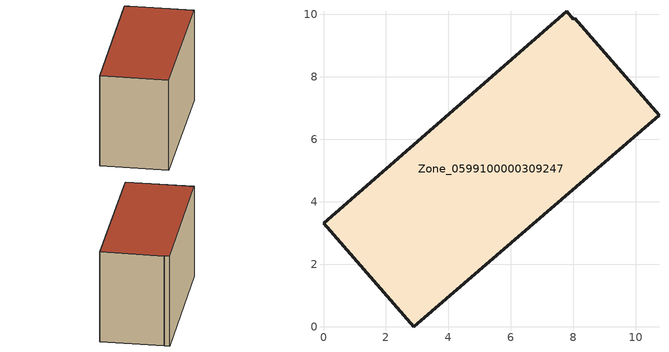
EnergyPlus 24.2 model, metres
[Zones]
Zone_0599100000309247
 floor ground (C_G): 7.79,10.1 8,9.84 8.04,9.88 10.74,6.78 2.89,0 0,3.31 z0
 wall outside (C_F): 2.89,0 10.74,6.78 8.04,9.88 8,9.84 7.79,10.1 0,3.31 2.89,0 z0:6.25
 roof outside (C_R): 8,9.84 7.79,10.1 0,3.31 2.89,0 10.74,6.78 8.04,9.88 z6.25
[BUILDING]
Pand.0599100000309247: North Axis=0; Terrain=City; Loads Convergence Tolerance Value=0.04; Temperature Convergence Tolerance Value=0.4; Solar Distribution=FullExterior; Maximum Number of Warmup Days=25; Minimum Number of Warmup Days=1
[Site:Location]
Rotterdam.The.Hague.AP_ZH_NLD Design_Conditions: Latitude=51.96; Longitude=4.45; Time Zone=1; Elevation=-4.5
[SITE:GROUNDTEMPERATURE:BUILDINGSURFACE]
18, 18, 18, 18, 18, 18, 18, 18, 18, 18, 18, 18
[MATERIAL] Thermal Absorptance=0.9; Solar Absorptance=0.7; Visible Absorptance=0.7
Name | Roughness | Thickness | Conductivity | Density | Specific Heat
G.TI.1946 | MediumSmooth | 0.15 | 1 | 540 | 1210
F.TI.1946 | Rough | 0.3 | 0.857143 | 1920 | 840
R.TI.1946 | MediumRough | 0.2 | 0.1 | 1500 | 1000
[CONSTRUCTION]
C_G: G.TI.1946
C_F: F.TI.1946
C_R: R.TI.1946
[ZONE]
Zone_0599100000309247: Type=1; Multiplier=1; Ceiling Height=Autocalculate; Volume=Autocalculate; Floor Area=autocalculate; Part of Total Floor Area=Yes
[ZONEINFILTRATION:DESIGNFLOWRATE]
Infil_Zone_0599100000309247: Zone or ZoneList or Space or SpaceList=Zone_0599100000309247; Schedule=AlwaysOn; Design Flow Rate Calculation Method=Flow/Area; Flow Rate per Floor Area=0.003; Constant Term Coefficient=1; Temperature Term Coefficient=0; Velocity Term Coefficient=0; Velocity Squared Term Coefficient=0
[HVACTEMPLATE:ZONE:IDEALLOADSAIRSYSTEM]
Zone_0599100000309247: Maximum Heating Supply Air Temperature=50; Minimum Cooling Supply Air Temperature=13; Maximum Heating Supply Air Humidity Ratio=0.0156; Minimum Cooling Supply Air Humidity Ratio=0.0077; Heating Limit=NoLimit; Cooling Limit=NoLimit; Dehumidification Control Type=ConstantSensibleHeatRatio; Cooling Sensible Heat Ratio=0.7; Dehumidification Setpoint=60; Humidification Control Type=None; Humidification Setpoint=30; Outdoor Air Method=None; Outdoor Air Flow Rate per Person=0.00944; Outdoor Air Flow Rate per Zone Floor Area=0; Outdoor Air Flow Rate per Zone=0; Demand Controlled Ventilation Type=None; Outdoor Air Economizer Type=NoEconomizer; Heat Recovery Type=None; Sensible Heat Recovery Effectiveness=0.7; Latent Heat Recovery Effectiveness=0.65
[ZONECONTROL:THERMOSTAT]
ThermostatControl_Zone_0599100000309247: Zone or ZoneList=Zone_0599100000309247; Control Type Schedule=DualSetpointControlType; Control 1=Thermostat_Zone_0599100000309247; Temperature Difference Between Cutout And Setpoint=0
[THERMOSTATSETPOINT:DUALSETPOINT]
Thermostat_Zone_0599100000309247: Heating Setpoint Temperature Schedule=HeatingSetpoint_Zone_0599100000309247; Cooling Setpoint Temperature Schedule=CoolingSetpoint_Zone_0599100000309247
[SCHEDULE:COMPACT]
HeatingSetpoint_Zone_0599100000309247: Through: 12/31, For: AllDays, Until: 24:00, 21
CoolingSetpoint_Zone_0599100000309247: Through: 12/31, For: AllDays, Until: 24:00, 24
DualSetpointControlType: Through: 12/31, For: AllDays, Until: 24:00, 4
AlwaysOn: Through: 12/31, For: AllDays, Until: 24:00, 1
